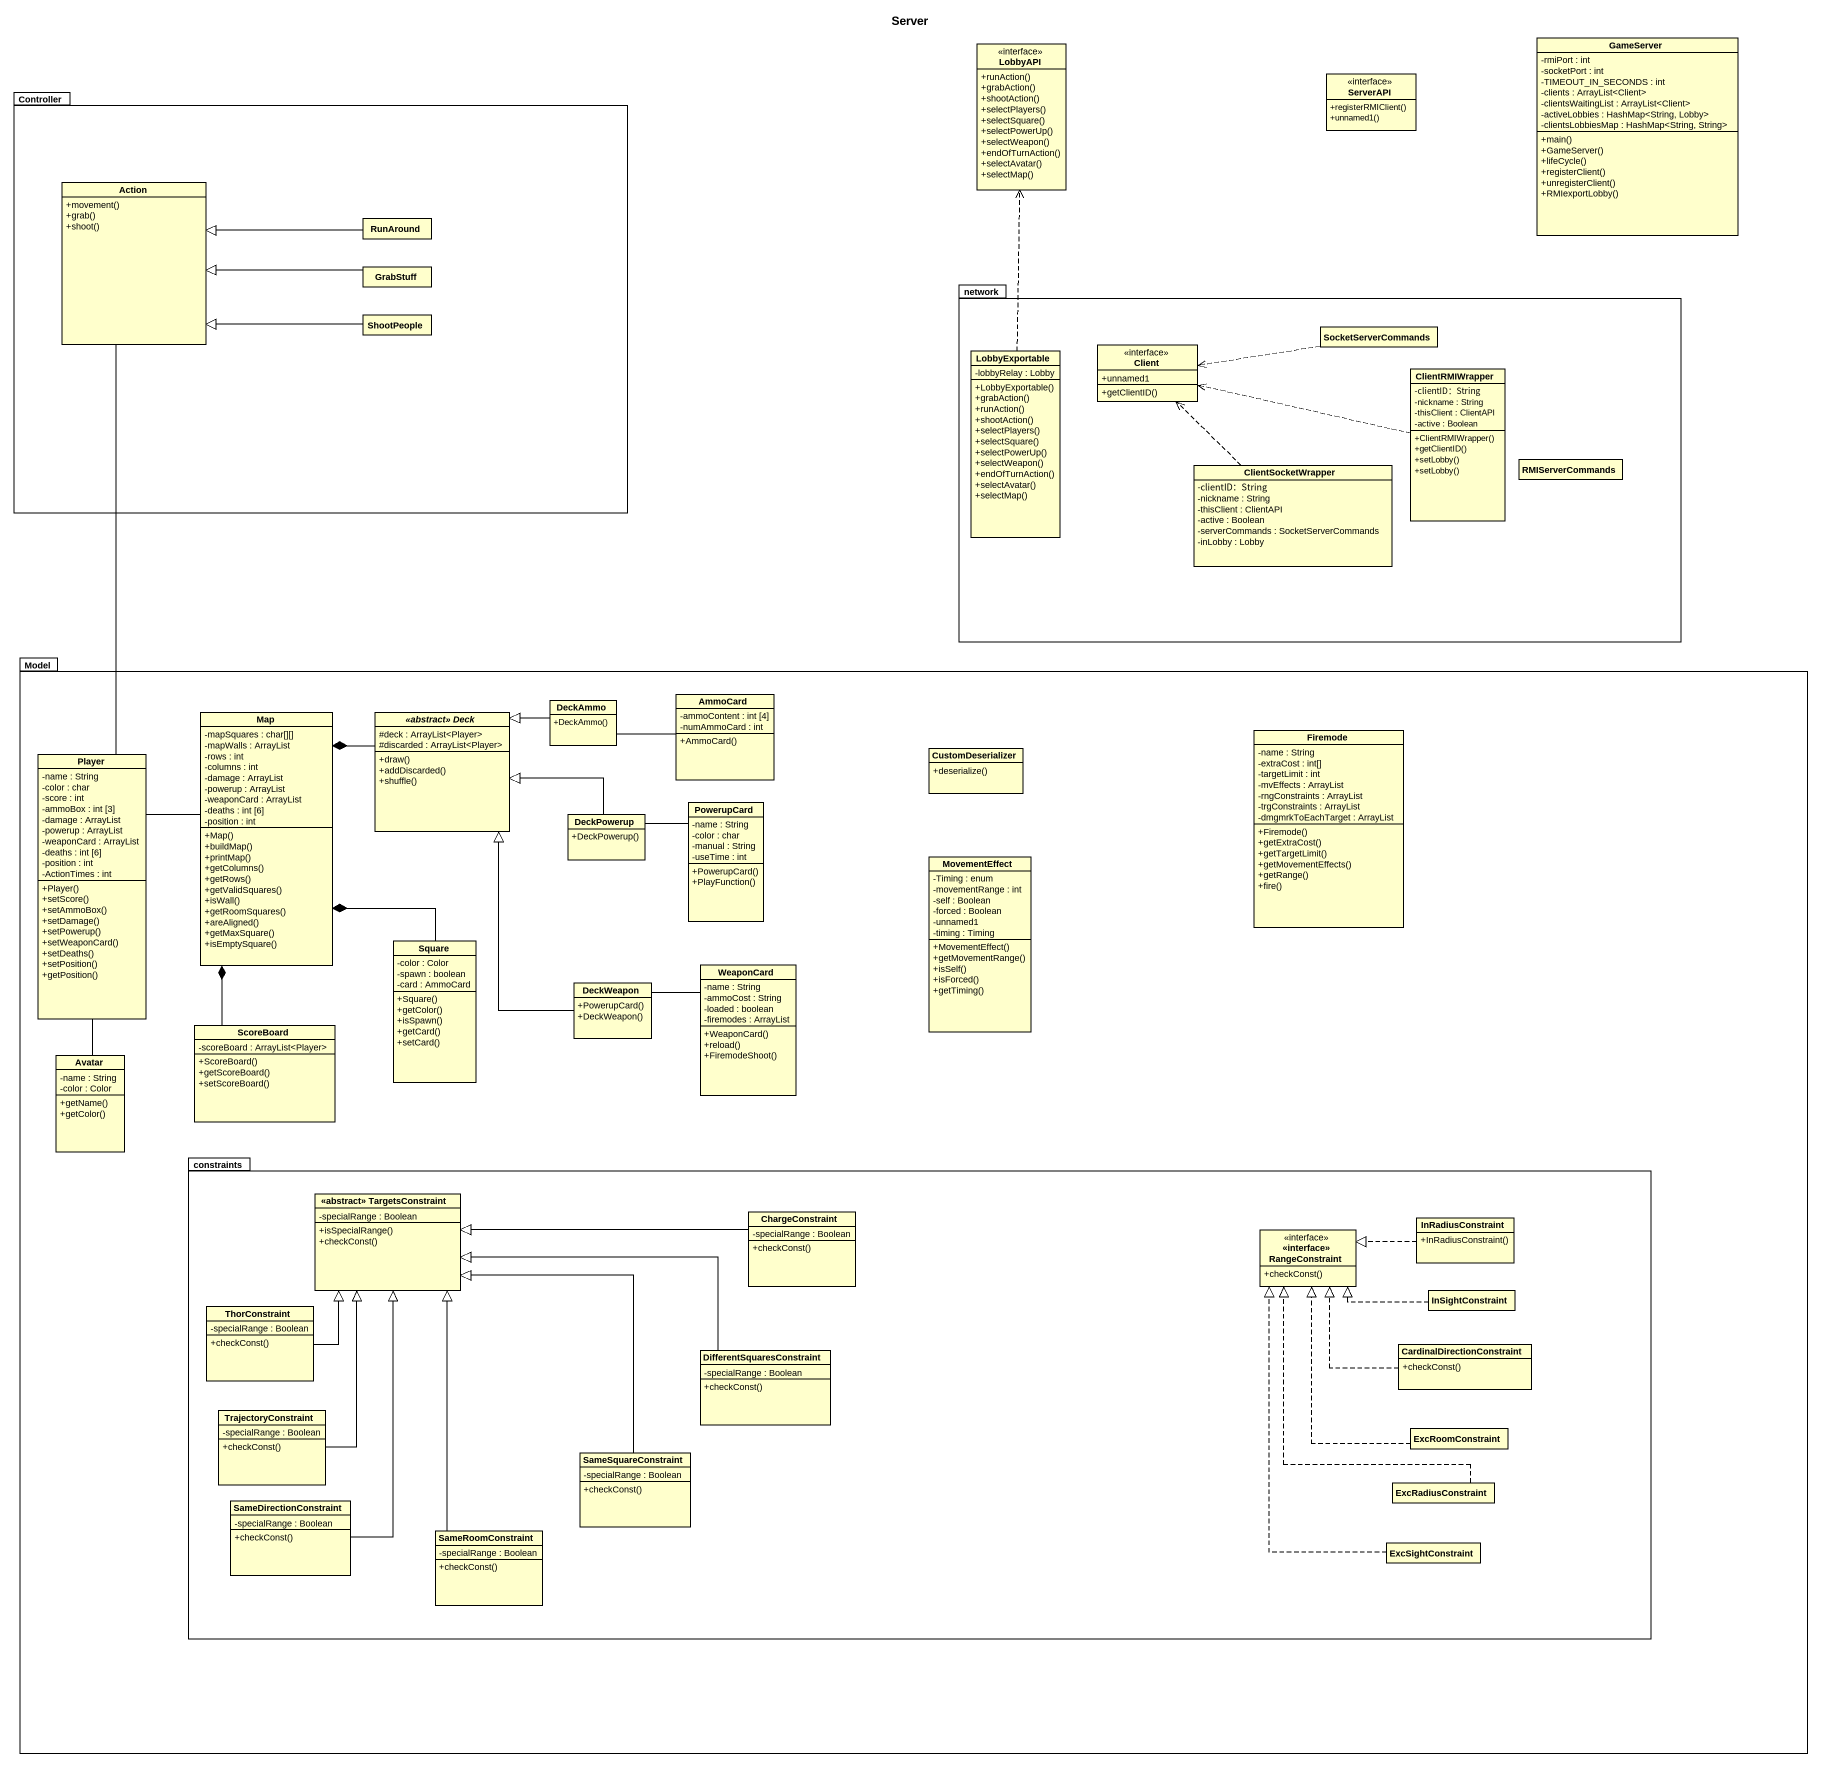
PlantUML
@startuml
title Server
hide circle
hide empty members
skinparam classAttributeIconSize 0
interface LobbyAPI {
  +runAction()
  +grabAction()
  +shootAction()
  +selectPlayers()
  +selectSquare()
  +selectPowerUp()
  +selectWeapon()
  +endOfTurnAction()
  +selectAvatar()
  +selectMap()
}
class GameServer {
  -rmiPort : int
  -socketPort : int
  -TIMEOUT_IN_SECONDS : int
  -clients : ArrayList<Client>
  -clientsWaitingList : ArrayList<Client>
  -activeLobbies : HashMap<String, Lobby>
  -clientsLobbiesMap : HashMap<String, String>
  +main()
  +GameServer()
  +lifeCycle()
  +registerClient()
  +unregisterClient()
  +RMIexportLobby()
}
package Controller {
  class "Action" as Action_ {
    +movement()
    +grab()
    +shoot()
  }
  class RunAround
  class GrabStuff
  class ShootPeople
}
interface ServerAPI {
  +registerRMIClient()
  +unnamed1()
}
package "network" as network_ {
  class LobbyExportable {
    -lobbyRelay : Lobby
    +LobbyExportable()
    +grabAction()
    +runAction()
    +shootAction()
    +selectPlayers()
    +selectSquare()
    +selectPowerUp()
    +selectWeapon()
    +endOfTurnAction()
    +selectAvatar()
    +selectMap()
  }
  interface Client {
    +unnamed1
    +getClientID()
  }
  class SocketServerCommands
  class ClientRMIWrapper {
    -clientID：String
    -nickname : String
    -thisClient : ClientAPI
    -active : Boolean
    +ClientRMIWrapper()
    +getClientID()
    +setLobby()
    +setLobby()
  }
  class ClientSocketWrapper {
    -clientID：String
    -nickname : String
    -thisClient : ClientAPI
    -active : Boolean
    -serverCommands : SocketServerCommands
    -inLobby : Lobby
  }
  class RMIServerCommands
}
package Model {
  class DeckAmmo {
    +DeckAmmo()
  }
  class AmmoCard {
    -ammoContent : int [4]
    -numAmmoCard : int
    +AmmoCard()
  }
  class "Map" as Map_ {
    -mapSquares : char[][]
    -mapWalls : ArrayList
    -rows : int
    -columns : int
    -damage : ArrayList
    -powerup : ArrayList
    -weaponCard : ArrayList
    -deaths : int [6]
    -position : int
    +Map()
    +buildMap()
    +printMap()
    +getColumns()
    +getRows()
    +getValidSquares()
    +isWall()
    +getRoomSquares()
    +areAligned()
    +getMaxSquare()
    +isEmptySquare()
  }
  abstract class "<<abstract>> Deck" as abstract_Deck {
    #deck : ArrayList<Player>
    #discarded : ArrayList<Player>
    +draw()
    +addDiscarded()
    +shuffle()
  }
  class CustomDeserializer {
    +deserialize()
  }
  class Firemode {
    -name : String
    -extraCost : int[]
    -targetLimit : int
    -mvEffects : ArrayList
    -rngConstraints : ArrayList
    -trgConstraints : ArrayList
    -dmgmrkToEachTarget : ArrayList
    +Firemode()
    +getExtraCost()
    +getTargetLimit()
    +getMovementEffects()
    +getRange()
    +fire()
  }
  class Player {
    -name : String
    -color : char
    -score : int
    -ammoBox : int [3]
    -damage : ArrayList
    -powerup : ArrayList
    -weaponCard : ArrayList
    -deaths : int [6]
    -position : int
    -ActionTimes : int
    +Player()
    +setScore()
    +setAmmoBox()
    +setDamage()
    +setPowerup()
    +setWeaponCard()
    +setDeaths()
    +setPosition()
    +getPosition()
  }
  class DeckPowerup {
    +DeckPowerup()
  }
  class PowerupCard {
    -name : String
    -color : char
    -manual : String
    -useTime : int
    +PowerupCard()
    +PlayFunction()
  }
  class MovementEffect {
    -Timing : enum
    -movementRange : int
    -self : Boolean
    -forced : Boolean
    -unnamed1
    -timing : Timing
    +MovementEffect()
    +getMovementRange()
    +isSelf()
    +isForced()
    +getTiming()
  }
  class Square {
    -color : Color
    -spawn : boolean
    -card : AmmoCard
    +Square()
    +getColor()
    +isSpawn()
    +getCard()
    +setCard()
  }
  class WeaponCard {
    -name : String
    -ammoCost : String
    -loaded : boolean
    -firemodes : ArrayList
    +WeaponCard()
    +reload()
    +FiremodeShoot()
  }
  class DeckWeapon {
    +PowerupCard()
    +DeckWeapon()
  }
  class Avatar {
    -name : String
    -color : Color
    +getName()
    +getColor()
  }
  class ScoreBoard {
    -scoreBoard : ArrayList<Player>
    +ScoreBoard()
    +getScoreBoard()
    +setScoreBoard()
  }
  package constraints {
    class "<<abstract>> TargetsConstraint" as abstract_TargetsConstraint {
      -specialRange : Boolean
      +isSpecialRange()
      +checkConst()
    }
    class ChargeConstraint {
      -specialRange : Boolean
      +checkConst()
    }
    interface "<<interface>> RangeConstraint" as interface_RangeConstraint {
      +checkConst()
    }
    class InRadiusConstraint {
      +InRadiusConstraint()
    }
    class InSightConstraint
    class ThorConstraint {
      -specialRange : Boolean
      +checkConst()
    }
    class DifferentSquaresConstraint {
      -specialRange : Boolean
      +checkConst()
    }
    class CardinalDirectionConstraint {
      +checkConst()
    }
    class TrajectoryConstraint {
      -specialRange : Boolean
      +checkConst()
    }
    class ExcRoomConstraint
    class SameSquareConstraint {
      -specialRange : Boolean
      +checkConst()
    }
    class ExcRadiusConstraint
    class SameDirectionConstraint {
      -specialRange : Boolean
      +checkConst()
    }
    class SameRoomConstraint {
      -specialRange : Boolean
      +checkConst()
    }
    class ExcSightConstraint
  }
}
RunAround -left-|> Action_
GrabStuff -left-|> Action_
ShootPeople -left-|> Action_
LobbyExportable .up.> LobbyAPI
SocketServerCommands .left.> Client
ClientRMIWrapper .left.> Client
ClientSocketWrapper .up.> Client
DeckAmmo -right- AmmoCard
DeckAmmo -left-|> abstract_Deck
Map_ *-right- abstract_Deck
Map_ *-- Square
Map_ *-- ScoreBoard
Player -up- Action_
Player -right- Map_
Player -- Avatar
DeckPowerup -left-|> abstract_Deck
PowerupCard -left- DeckPowerup
DeckWeapon -up-|> abstract_Deck
DeckWeapon -right- WeaponCard
ChargeConstraint -left-|> abstract_TargetsConstraint
InRadiusConstraint .left.|> interface_RangeConstraint
InSightConstraint .left.|> interface_RangeConstraint
ThorConstraint -up-|> abstract_TargetsConstraint
DifferentSquaresConstraint -left-|> abstract_TargetsConstraint
CardinalDirectionConstraint .up.|> interface_RangeConstraint
TrajectoryConstraint -up-|> abstract_TargetsConstraint
ExcRoomConstraint .up.|> interface_RangeConstraint
SameSquareConstraint -up-|> abstract_TargetsConstraint
ExcRadiusConstraint .up.|> interface_RangeConstraint
SameDirectionConstraint -up-|> abstract_TargetsConstraint
SameRoomConstraint -up-|> abstract_TargetsConstraint
ExcSightConstraint .up.|> interface_RangeConstraint
@enduml
